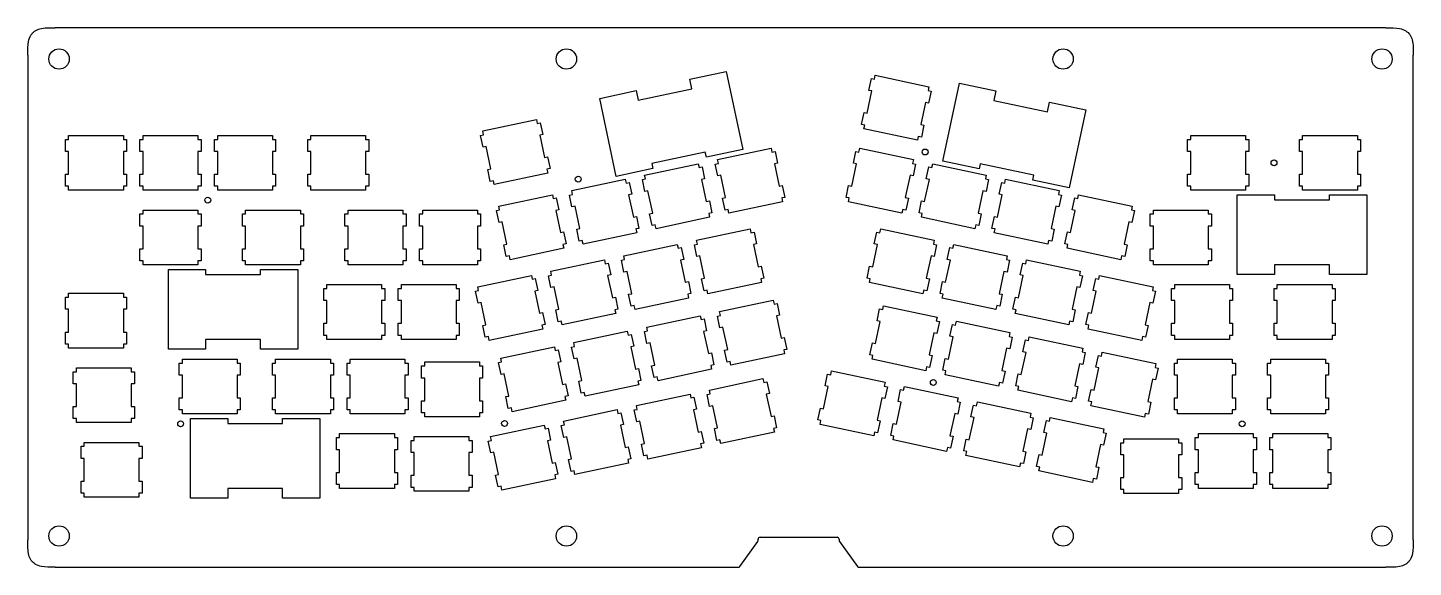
# Model space of a CAD drawing. Header units: millimetres. Extents: x -366 to -12, y 8 to 146.
import ezdxf

# ---------------------------------------------------------------- set-up
doc = ezdxf.new("R2010")
doc.units = ezdxf.units.MM
doc.layers.get('0').update_dxf_attribs({"linetype": 'CONTINUOUS'})

msp = doc.modelspace()

# ---------------------------------------------------------------- linework, layer by layer
for p, q in [((-18.96, 146.33), (-358.96, 146.33)), ((-365.96, 139.33), (-365.96, 15.45)), ((-11.96, 15.45), (-11.96, 139.33)), ((-184.04, 8.66), (-179.45, 15)), ((-179.36, 15.3), (-179.36, 15.63)), ((-178.86, 16.13), (-159.15, 16.13)), ((-158.65, 15.63), (-158.65, 15.3)), ((-158.56, 15), (-153.93, 8.65)), ((-358.96, 8.45), (-184.44, 8.45)), ((-153.52, 8.45), (-18.96, 8.45))]:
    msp.add_line(p, q)
for points in [[(-187.49, 135.15), (-183.25, 115.22), (-192.57, 113.24), (-192.84, 114.51), (-206.54, 111.6), (-206.27, 110.33), (-215.58, 108.35), (-219.82, 128.28), (-210.5, 130.26), (-209.98, 127.79), (-196.28, 130.7), (-196.81, 133.17)], [(-152.33, 120.47), (-152.12, 121.45), (-152.9, 121.62), (-152.26, 124.65), (-151.48, 124.48), (-150.27, 130.16), (-151.05, 130.32), (-150.41, 133.35), (-149.62, 133.19), (-149.42, 134.17), (-135.72, 131.26), (-135.93, 130.28), (-135.15, 130.11), (-135.79, 127.08), (-136.58, 127.24), (-137.78, 121.57), (-137, 121.4), (-137.64, 118.37), (-138.43, 118.54), (-138.63, 117.56)], [(-95.6, 125.31), (-99.84, 105.38), (-109.16, 107.36), (-108.89, 108.63), (-122.58, 111.54), (-122.85, 110.27), (-132.17, 112.25), (-127.93, 132.18), (-118.61, 130.2), (-119.14, 127.73), (-105.44, 124.82), (-104.92, 127.29)], [(-246.79, 106.26), (-246.99, 107.24), (-247.78, 107.07), (-248.42, 110.1), (-247.64, 110.27), (-248.84, 115.95), (-249.63, 115.78), (-250.27, 118.81), (-249.49, 118.98), (-249.7, 119.96), (-236, 122.87), (-235.8, 121.89), (-235.01, 122.06), (-234.37, 119.02), (-235.15, 118.86), (-233.95, 113.18), (-233.16, 113.35), (-232.52, 110.32), (-233.3, 110.15), (-233.09, 109.17)], [(-355.53, 104.8), (-355.53, 105.8), (-356.33, 105.8), (-356.33, 108.9), (-355.53, 108.9), (-355.53, 114.7), (-356.33, 114.7), (-356.33, 117.8), (-355.53, 117.8), (-355.53, 118.8), (-341.53, 118.8), (-341.53, 117.8), (-340.73, 117.8), (-340.73, 114.7), (-341.53, 114.7), (-341.53, 108.9), (-340.73, 108.9), (-340.73, 105.8), (-341.53, 105.8), (-341.53, 104.8)], [(-336.48, 104.8), (-336.48, 105.8), (-337.28, 105.8), (-337.28, 108.9), (-336.48, 108.9), (-336.48, 114.7), (-337.28, 114.7), (-337.28, 117.8), (-336.48, 117.8), (-336.48, 118.8), (-322.48, 118.8), (-322.48, 117.8), (-321.68, 117.8), (-321.68, 114.7), (-322.48, 114.7), (-322.48, 108.9), (-321.68, 108.9), (-321.68, 105.8), (-322.48, 105.8), (-322.48, 104.8)], [(-317.43, 104.8), (-317.43, 105.8), (-318.23, 105.8), (-318.23, 108.9), (-317.43, 108.9), (-317.43, 114.7), (-318.23, 114.7), (-318.23, 117.8), (-317.43, 117.8), (-317.43, 118.8), (-303.43, 118.8), (-303.43, 117.8), (-302.63, 117.8), (-302.63, 114.7), (-303.43, 114.7), (-303.43, 108.9), (-302.63, 108.9), (-302.63, 105.8), (-303.43, 105.8), (-303.43, 104.8)], [(-293.62, 108.9), (-293.62, 114.7), (-294.42, 114.7), (-294.42, 117.8), (-293.62, 117.8), (-293.62, 118.8), (-279.62, 118.8), (-279.62, 117.8), (-278.82, 117.8), (-278.82, 114.7), (-279.62, 114.7), (-279.62, 108.9), (-278.82, 108.9), (-278.82, 105.8), (-279.62, 105.8), (-279.62, 104.8), (-293.62, 104.8), (-293.62, 105.8), (-294.42, 105.8), (-294.42, 108.9)], [(-68.82, 108.9), (-68.82, 114.7), (-69.63, 114.7), (-69.63, 117.8), (-68.82, 117.8), (-68.82, 118.8), (-54.82, 118.8), (-54.82, 117.8), (-54.02, 117.8), (-54.02, 114.7), (-54.82, 114.7), (-54.82, 108.9), (-54.02, 108.9), (-54.02, 105.8), (-54.82, 105.8), (-54.82, 104.8), (-68.82, 104.8), (-68.82, 105.8), (-69.63, 105.8), (-69.63, 108.9)], [(-40.25, 104.8), (-40.25, 105.8), (-41.05, 105.8), (-41.05, 108.9), (-40.25, 108.9), (-40.25, 114.7), (-41.05, 114.7), (-41.05, 117.8), (-40.25, 117.8), (-40.25, 118.8), (-26.25, 118.8), (-26.25, 117.8), (-25.45, 117.8), (-25.45, 114.7), (-26.25, 114.7), (-26.25, 108.9), (-25.45, 108.9), (-25.45, 105.8), (-26.25, 105.8), (-26.25, 104.8)], [(-187.65, 102.94), (-188.86, 108.61), (-189.64, 108.44), (-190.29, 111.48), (-189.5, 111.64), (-189.71, 112.62), (-176.02, 115.53), (-175.81, 114.55), (-175.03, 114.72), (-174.38, 111.69), (-175.17, 111.52), (-173.96, 105.85), (-173.18, 106.01), (-172.53, 102.98), (-173.32, 102.82), (-173.11, 101.84), (-186.8, 98.93), (-187.01, 99.91), (-187.79, 99.74), (-188.44, 102.77)], [(-153.59, 114.55), (-153.38, 115.53), (-139.68, 112.62), (-139.89, 111.64), (-139.11, 111.48), (-139.75, 108.44), (-140.54, 108.61), (-141.74, 102.94), (-140.96, 102.77), (-141.6, 99.74), (-142.39, 99.91), (-142.6, 98.93), (-156.29, 101.84), (-156.08, 102.82), (-156.86, 102.98), (-156.22, 106.01), (-155.44, 105.85), (-154.23, 111.52), (-155.01, 111.69), (-154.37, 114.72)], [(-206.29, 98.98), (-207.49, 104.65), (-208.28, 104.48), (-208.92, 107.52), (-208.14, 107.68), (-208.35, 108.66), (-194.65, 111.57), (-194.44, 110.59), (-193.66, 110.76), (-193.02, 107.73), (-193.8, 107.56), (-192.59, 101.89), (-191.81, 102.05), (-191.17, 99.02), (-191.95, 98.86), (-191.74, 97.88), (-205.43, 94.97), (-205.64, 95.95), (-206.43, 95.78), (-207.07, 98.81)], [(-137.65, 97.88), (-137.45, 98.86), (-138.23, 99.02), (-137.59, 102.05), (-136.8, 101.89), (-135.6, 107.56), (-136.38, 107.73), (-135.74, 110.76), (-134.95, 110.59), (-134.74, 111.57), (-121.05, 108.66), (-121.26, 107.68), (-120.48, 107.52), (-121.12, 104.48), (-121.9, 104.65), (-123.11, 98.98), (-122.33, 98.81), (-122.97, 95.78), (-123.75, 95.95), (-123.96, 94.97)], [(-224.07, 91.01), (-224.28, 91.98), (-225.06, 91.82), (-225.7, 94.85), (-224.92, 95.02), (-226.13, 100.69), (-226.91, 100.52), (-227.55, 103.56), (-226.77, 103.72), (-226.98, 104.7), (-213.29, 107.61), (-213.08, 106.63), (-212.29, 106.8), (-211.65, 103.77), (-212.43, 103.6), (-211.23, 97.93), (-210.44, 98.09), (-209.8, 95.06), (-210.58, 94.9), (-210.37, 93.92)], [(-118.17, 97.93), (-116.96, 103.6), (-117.75, 103.77), (-117.1, 106.8), (-116.32, 106.63), (-116.11, 107.61), (-102.42, 104.7), (-102.62, 103.72), (-101.84, 103.56), (-102.49, 100.52), (-103.27, 100.69), (-104.48, 95.02), (-103.69, 94.85), (-104.34, 91.82), (-105.12, 91.98), (-105.33, 91.01), (-119.02, 93.92), (-118.81, 94.9), (-119.6, 95.06), (-118.95, 98.09)], [(-245.4, 99.76), (-245.61, 100.74), (-231.92, 103.65), (-231.71, 102.67), (-230.93, 102.84), (-230.28, 99.81), (-231.07, 99.64), (-229.86, 93.96), (-229.08, 94.13), (-228.43, 91.1), (-229.22, 90.93), (-229.01, 89.96), (-242.7, 87.05), (-242.91, 88.02), (-243.69, 87.86), (-244.34, 90.89), (-243.55, 91.05), (-244.76, 96.73), (-245.54, 96.56), (-246.19, 99.6)], [(-100.39, 89.96), (-100.18, 90.93), (-100.96, 91.1), (-100.32, 94.13), (-99.54, 93.96), (-98.33, 99.64), (-99.11, 99.81), (-98.47, 102.84), (-97.68, 102.67), (-97.48, 103.65), (-83.78, 100.74), (-83.99, 99.76), (-83.21, 99.6), (-83.85, 96.56), (-84.64, 96.73), (-85.84, 91.05), (-85.06, 90.89), (-85.7, 87.86), (-86.49, 88.02), (-86.69, 87.05)], [(-56.38, 83.23), (-56.92, 83.23), (-56.92, 103.61), (-47.39, 103.61), (-47.39, 102.31), (-33.39, 102.31), (-33.39, 103.61), (-23.87, 103.61), (-23.87, 83.23), (-33.39, 83.23), (-33.39, 85.75), (-47.39, 85.75), (-47.39, 83.23)], [(-336.48, 85.75), (-336.48, 86.75), (-337.28, 86.75), (-337.28, 89.85), (-336.48, 89.85), (-336.48, 95.65), (-337.28, 95.65), (-337.28, 98.75), (-336.48, 98.75), (-336.48, 99.75), (-322.48, 99.75), (-322.48, 98.75), (-321.68, 98.75), (-321.68, 95.65), (-322.48, 95.65), (-322.48, 89.85), (-321.68, 89.85), (-321.68, 86.75), (-322.48, 86.75), (-322.48, 85.75)], [(-310.29, 89.85), (-310.29, 95.65), (-311.09, 95.65), (-311.09, 98.75), (-310.29, 98.75), (-310.29, 99.75), (-296.29, 99.75), (-296.29, 98.75), (-295.49, 98.75), (-295.49, 95.65), (-296.29, 95.65), (-296.29, 89.85), (-295.49, 89.85), (-295.49, 86.75), (-296.29, 86.75), (-296.29, 85.75), (-310.29, 85.75), (-310.29, 86.75), (-311.09, 86.75), (-311.09, 89.85)], [(-284.1, 85.75), (-284.1, 86.75), (-284.9, 86.75), (-284.9, 89.85), (-284.1, 89.85), (-284.1, 95.65), (-284.9, 95.65), (-284.9, 98.75), (-284.1, 98.75), (-284.1, 99.75), (-270.1, 99.75), (-270.1, 98.75), (-269.3, 98.75), (-269.3, 95.65), (-270.1, 95.65), (-270.1, 89.85), (-269.3, 89.85), (-269.3, 86.75), (-270.1, 86.75), (-270.1, 85.75)], [(-265.05, 85.75), (-265.05, 86.75), (-265.85, 86.75), (-265.85, 89.85), (-265.05, 89.85), (-265.05, 95.65), (-265.85, 95.65), (-265.85, 98.75), (-265.05, 98.75), (-265.05, 99.75), (-251.05, 99.75), (-251.05, 98.75), (-250.25, 98.75), (-250.25, 95.65), (-251.05, 95.65), (-251.05, 89.85), (-250.25, 89.85), (-250.25, 86.75), (-251.05, 86.75), (-251.05, 85.75)], [(-78.35, 85.75), (-78.35, 86.75), (-79.15, 86.75), (-79.15, 89.85), (-78.35, 89.85), (-78.35, 95.65), (-79.15, 95.65), (-79.15, 98.75), (-78.35, 98.75), (-78.35, 99.75), (-64.35, 99.75), (-64.35, 98.75), (-63.55, 98.75), (-63.55, 95.65), (-64.35, 95.65), (-64.35, 89.85), (-63.55, 89.85), (-63.55, 86.75), (-64.35, 86.75), (-64.35, 85.75)], [(-192.16, 78.31), (-192.36, 79.29), (-193.15, 79.13), (-193.79, 82.16), (-193.01, 82.32), (-194.22, 88), (-195, 87.83), (-195.64, 90.86), (-194.86, 91.03), (-195.07, 92.01), (-181.37, 94.92), (-181.17, 93.94), (-180.38, 94.11), (-179.74, 91.07), (-180.52, 90.91), (-179.32, 85.23), (-178.53, 85.4), (-177.89, 82.37), (-178.67, 82.2), (-178.46, 81.22)], [(-150.08, 85.23), (-148.87, 90.91), (-149.66, 91.07), (-149.01, 94.11), (-148.23, 93.94), (-148.02, 94.92), (-134.33, 92.01), (-134.54, 91.03), (-133.75, 90.86), (-134.4, 87.83), (-135.18, 88), (-136.39, 82.32), (-135.6, 82.16), (-136.25, 79.13), (-137.03, 79.29), (-137.24, 78.31), (-150.93, 81.22), (-150.72, 82.2), (-151.51, 82.37), (-150.86, 85.4)], [(-210.79, 74.35), (-211, 75.33), (-211.78, 75.17), (-212.43, 78.2), (-211.64, 78.36), (-212.85, 84.04), (-213.63, 83.87), (-214.28, 86.9), (-213.49, 87.07), (-213.7, 88.05), (-200.01, 90.96), (-199.8, 89.98), (-199.02, 90.15), (-198.37, 87.11), (-199.16, 86.95), (-197.95, 81.27), (-197.17, 81.44), (-196.52, 78.41), (-197.31, 78.24), (-197.1, 77.26)], [(-132.3, 77.26), (-132.09, 78.24), (-132.87, 78.41), (-132.23, 81.44), (-131.45, 81.27), (-130.24, 86.95), (-131.02, 87.11), (-130.38, 90.15), (-129.6, 89.98), (-129.39, 90.96), (-115.69, 88.05), (-115.9, 87.07), (-115.12, 86.9), (-115.76, 83.87), (-116.55, 84.04), (-117.75, 78.36), (-116.97, 78.2), (-117.61, 75.17), (-118.4, 75.33), (-118.61, 74.35)], [(-229.42, 70.39), (-229.63, 71.37), (-230.42, 71.2), (-231.06, 74.23), (-230.28, 74.4), (-231.48, 80.08), (-232.27, 79.91), (-232.91, 82.94), (-232.13, 83.11), (-232.33, 84.09), (-218.64, 87), (-218.43, 86.02), (-217.65, 86.19), (-217.01, 83.15), (-217.79, 82.99), (-216.58, 77.31), (-215.8, 77.48), (-215.16, 74.45), (-215.94, 74.28), (-215.73, 73.3)], [(-110.96, 86.02), (-110.75, 87), (-97.06, 84.09), (-97.27, 83.11), (-96.49, 82.94), (-97.13, 79.91), (-97.91, 80.08), (-99.12, 74.4), (-98.34, 74.23), (-98.98, 71.2), (-99.76, 71.37), (-99.97, 70.39), (-113.66, 73.3), (-113.46, 74.28), (-114.24, 74.45), (-113.6, 77.48), (-112.81, 77.31), (-111.61, 82.99), (-112.39, 83.15), (-111.75, 86.19)], [(-330.02, 64.18), (-330.02, 84.56), (-320.5, 84.56), (-320.5, 83.26), (-306.5, 83.26), (-306.5, 84.56), (-296.97, 84.56), (-296.97, 64.18), (-306.5, 64.18), (-306.5, 66.7), (-320.5, 66.7), (-320.5, 64.18)], [(-248.06, 66.43), (-248.27, 67.41), (-249.05, 67.24), (-249.69, 70.27), (-248.91, 70.44), (-250.12, 76.12), (-250.9, 75.95), (-251.54, 78.98), (-250.76, 79.15), (-250.97, 80.13), (-237.28, 83.04), (-237.07, 82.06), (-236.28, 82.22), (-235.64, 79.19), (-236.42, 79.03), (-235.22, 73.35), (-234.43, 73.52), (-233.79, 70.49), (-234.57, 70.32), (-234.36, 69.34)], [(-95.03, 69.34), (-94.82, 70.32), (-95.61, 70.49), (-94.96, 73.52), (-94.18, 73.35), (-92.97, 79.03), (-93.76, 79.19), (-93.11, 82.22), (-92.33, 82.06), (-92.12, 83.04), (-78.43, 80.13), (-78.63, 79.15), (-77.85, 78.98), (-78.5, 75.95), (-79.28, 76.12), (-80.49, 70.44), (-79.7, 70.27), (-80.35, 67.24), (-81.13, 67.41), (-81.34, 66.43)], [(-355.52, 64.48), (-355.52, 65.48), (-356.33, 65.48), (-356.33, 68.57), (-355.52, 68.57), (-355.52, 74.38), (-356.33, 74.38), (-356.33, 77.48), (-355.52, 77.48), (-355.52, 78.47), (-341.53, 78.47), (-341.53, 77.48), (-340.72, 77.48), (-340.72, 74.38), (-341.53, 74.38), (-341.53, 68.57), (-340.72, 68.57), (-340.72, 65.48), (-341.53, 65.48), (-341.53, 64.48)], [(-289.54, 66.7), (-289.54, 67.7), (-290.34, 67.7), (-290.34, 70.8), (-289.54, 70.8), (-289.54, 76.6), (-290.34, 76.6), (-290.34, 79.7), (-289.54, 79.7), (-289.54, 80.7), (-275.54, 80.7), (-275.54, 79.7), (-274.74, 79.7), (-274.74, 76.6), (-275.54, 76.6), (-275.54, 70.8), (-274.74, 70.8), (-274.74, 67.7), (-275.54, 67.7), (-275.54, 66.7)], [(-270.49, 66.7), (-270.49, 67.7), (-271.29, 67.7), (-271.29, 70.8), (-270.49, 70.8), (-270.49, 76.6), (-271.29, 76.6), (-271.29, 79.7), (-270.49, 79.7), (-270.49, 80.7), (-256.49, 80.7), (-256.49, 79.7), (-255.69, 79.7), (-255.69, 76.6), (-256.49, 76.6), (-256.49, 70.8), (-255.69, 70.8), (-255.69, 67.7), (-256.49, 67.7), (-256.49, 66.7)], [(-72.91, 66.7), (-72.91, 67.7), (-73.71, 67.7), (-73.71, 70.8), (-72.91, 70.8), (-72.91, 76.6), (-73.71, 76.6), (-73.71, 79.7), (-72.91, 79.7), (-72.91, 80.7), (-58.91, 80.7), (-58.91, 79.7), (-58.11, 79.7), (-58.11, 76.6), (-58.91, 76.6), (-58.91, 70.8), (-58.11, 70.8), (-58.11, 67.7), (-58.91, 67.7), (-58.91, 66.7)], [(-46.71, 66.7), (-46.71, 67.7), (-47.51, 67.7), (-47.51, 70.8), (-46.71, 70.8), (-46.71, 76.6), (-47.51, 76.6), (-47.51, 79.7), (-46.71, 79.7), (-46.71, 80.7), (-32.71, 80.7), (-32.71, 79.7), (-31.91, 79.7), (-31.91, 76.6), (-32.71, 76.6), (-32.71, 70.8), (-31.91, 70.8), (-31.91, 67.7), (-32.71, 67.7), (-32.71, 66.7)], [(-186.28, 60.09), (-186.49, 61.07), (-187.27, 60.9), (-187.92, 63.93), (-187.13, 64.1), (-188.34, 69.77), (-189.12, 69.6), (-189.77, 72.64), (-188.98, 72.8), (-189.19, 73.78), (-175.5, 76.69), (-175.29, 75.71), (-174.51, 75.88), (-173.86, 72.85), (-174.65, 72.68), (-173.44, 67.01), (-172.66, 67.17), (-172.01, 64.14), (-172.8, 63.98), (-172.59, 63)], [(-150.23, 61.6), (-150.03, 62.58), (-150.81, 62.75), (-150.17, 65.78), (-149.38, 65.61), (-148.18, 71.28), (-148.96, 71.45), (-148.31, 74.48), (-147.53, 74.32), (-147.32, 75.29), (-133.63, 72.38), (-133.84, 71.41), (-133.05, 71.24), (-133.7, 68.21), (-134.48, 68.37), (-135.69, 62.7), (-134.91, 62.53), (-135.55, 59.5), (-136.33, 59.67), (-136.54, 58.69)], [(-204.91, 56.13), (-205.12, 57.11), (-205.91, 56.94), (-206.55, 59.97), (-205.77, 60.14), (-206.97, 65.81), (-207.76, 65.64), (-208.4, 68.68), (-207.62, 68.84), (-207.82, 69.82), (-194.13, 72.73), (-193.92, 71.75), (-193.14, 71.92), (-192.5, 68.89), (-193.28, 68.72), (-192.07, 63.05), (-191.29, 63.21), (-190.65, 60.18), (-191.43, 60.02), (-191.22, 59.04)], [(-117.91, 54.73), (-131.6, 57.64), (-131.39, 58.62), (-132.18, 58.78), (-131.53, 61.81), (-130.75, 61.65), (-129.54, 67.32), (-130.33, 67.49), (-129.68, 70.52), (-128.9, 70.36), (-128.69, 71.33), (-115, 68.42), (-115.2, 67.45), (-114.42, 67.28), (-115.07, 64.25), (-115.85, 64.41), (-117.06, 58.74), (-116.27, 58.57), (-116.92, 55.54), (-117.7, 55.71)], [(-223.55, 52.17), (-223.76, 53.14), (-224.54, 52.98), (-225.18, 56.01), (-224.4, 56.17), (-225.61, 61.85), (-226.39, 61.68), (-227.03, 64.72), (-226.25, 64.88), (-226.46, 65.86), (-212.77, 68.77), (-212.56, 67.79), (-211.77, 67.96), (-211.13, 64.93), (-211.91, 64.76), (-210.71, 59.09), (-209.92, 59.25), (-209.28, 56.22), (-210.06, 56.05), (-209.85, 55.08)], [(-112.12, 57.69), (-110.91, 63.36), (-111.69, 63.53), (-111.05, 66.56), (-110.26, 66.4), (-110.06, 67.37), (-96.36, 64.46), (-96.57, 63.48), (-95.79, 63.32), (-96.43, 60.29), (-97.22, 60.45), (-98.42, 54.78), (-97.64, 54.61), (-98.28, 51.58), (-99.07, 51.75), (-99.27, 50.77), (-112.97, 53.68), (-112.76, 54.66), (-113.54, 54.82), (-112.9, 57.85)], [(-244.88, 60.92), (-245.09, 61.9), (-231.4, 64.81), (-231.19, 63.83), (-230.41, 64), (-229.76, 60.97), (-230.55, 60.8), (-229.34, 55.12), (-228.56, 55.29), (-227.91, 52.26), (-228.7, 52.09), (-228.49, 51.12), (-242.18, 48.21), (-242.39, 49.18), (-243.17, 49.02), (-243.82, 52.05), (-243.03, 52.21), (-244.24, 57.89), (-245.02, 57.72), (-245.67, 60.75)], [(-326.44, 47.65), (-326.44, 48.65), (-327.24, 48.65), (-327.24, 51.75), (-326.44, 51.75), (-326.44, 57.55), (-327.24, 57.55), (-327.24, 60.65), (-326.44, 60.65), (-326.44, 61.65), (-312.44, 61.65), (-312.44, 60.65), (-311.64, 60.65), (-311.64, 57.55), (-312.44, 57.55), (-312.44, 51.75), (-311.64, 51.75), (-311.64, 48.65), (-312.44, 48.65), (-312.44, 47.65)], [(-302.63, 47.65), (-302.63, 48.65), (-303.43, 48.65), (-303.43, 51.75), (-302.63, 51.75), (-302.63, 57.55), (-303.43, 57.55), (-303.43, 60.65), (-302.63, 60.65), (-302.63, 61.65), (-288.63, 61.65), (-288.63, 60.65), (-287.83, 60.65), (-287.83, 57.55), (-288.63, 57.55), (-288.63, 51.75), (-287.83, 51.75), (-287.83, 48.65), (-288.63, 48.65), (-288.63, 47.65)], [(-283.58, 47.65), (-283.58, 48.65), (-284.38, 48.65), (-284.38, 51.75), (-283.58, 51.75), (-283.58, 57.55), (-284.38, 57.55), (-284.38, 60.65), (-283.58, 60.65), (-283.58, 61.65), (-269.58, 61.65), (-269.58, 60.65), (-268.78, 60.65), (-268.78, 57.55), (-269.58, 57.55), (-269.58, 51.75), (-268.78, 51.75), (-268.78, 48.65), (-269.58, 48.65), (-269.58, 47.65)], [(-264.53, 59.91), (-264.53, 60.91), (-250.53, 60.91), (-250.53, 59.91), (-249.73, 59.91), (-249.73, 56.81), (-250.53, 56.81), (-250.53, 51.01), (-249.73, 51.01), (-249.73, 47.91), (-250.53, 47.91), (-250.53, 46.91), (-264.53, 46.91), (-264.53, 47.91), (-265.33, 47.91), (-265.33, 51.01), (-264.53, 51.01), (-264.53, 56.81), (-265.33, 56.81), (-265.33, 59.91)], [(-94.33, 49.72), (-94.13, 50.7), (-94.91, 50.86), (-94.26, 53.89), (-93.48, 53.73), (-92.28, 59.4), (-93.06, 59.57), (-92.41, 62.6), (-91.63, 62.43), (-91.42, 63.41), (-77.73, 60.5), (-77.94, 59.52), (-77.15, 59.36), (-77.8, 56.32), (-78.58, 56.49), (-79.79, 50.82), (-79, 50.65), (-79.65, 47.62), (-80.43, 47.79), (-80.64, 46.81)], [(-72.21, 47.65), (-72.21, 48.65), (-73.01, 48.65), (-73.01, 51.75), (-72.21, 51.75), (-72.21, 57.55), (-73.01, 57.55), (-73.01, 60.65), (-72.21, 60.65), (-72.21, 61.65), (-58.21, 61.65), (-58.21, 60.65), (-57.41, 60.65), (-57.41, 57.55), (-58.21, 57.55), (-58.21, 51.75), (-57.41, 51.75), (-57.41, 48.65), (-58.21, 48.65), (-58.21, 47.65)], [(-48.4, 47.65), (-48.4, 48.65), (-49.2, 48.65), (-49.2, 51.75), (-48.4, 51.75), (-48.4, 57.55), (-49.2, 57.55), (-49.2, 60.65), (-48.4, 60.65), (-48.4, 61.65), (-34.4, 61.65), (-34.4, 60.65), (-33.6, 60.65), (-33.6, 57.55), (-34.4, 57.55), (-34.4, 51.75), (-33.6, 51.75), (-33.6, 48.65), (-34.4, 48.65), (-34.4, 47.65)], [(-353.52, 58.43), (-353.52, 59.42), (-339.53, 59.42), (-339.53, 58.43), (-338.72, 58.43), (-338.72, 55.33), (-339.53, 55.33), (-339.53, 49.52), (-338.72, 49.52), (-338.72, 46.43), (-339.53, 46.43), (-339.53, 45.43), (-353.52, 45.43), (-353.52, 46.43), (-354.33, 46.43), (-354.33, 49.52), (-353.52, 49.52), (-353.52, 55.33), (-354.33, 55.33), (-354.33, 58.43)], [(-188.89, 40.06), (-189.1, 41.03), (-189.89, 40.87), (-190.53, 43.9), (-189.75, 44.06), (-190.95, 49.74), (-191.74, 49.57), (-192.38, 52.61), (-191.6, 52.77), (-191.8, 53.75), (-178.11, 56.66), (-177.9, 55.68), (-177.12, 55.85), (-176.48, 52.82), (-177.26, 52.65), (-176.05, 46.98), (-175.27, 47.14), (-174.63, 44.11), (-175.41, 43.95), (-175.2, 42.97)], [(-160.81, 57.66), (-160.6, 58.64), (-146.91, 55.73), (-147.12, 54.75), (-146.33, 54.59), (-146.98, 51.55), (-147.76, 51.72), (-148.97, 46.05), (-148.18, 45.88), (-148.83, 42.85), (-149.61, 43.02), (-149.82, 42.04), (-163.51, 44.95), (-163.3, 45.93), (-164.09, 46.09), (-163.44, 49.12), (-162.66, 48.96), (-161.45, 54.63), (-162.24, 54.8), (-161.59, 57.83)], [(-144.88, 40.99), (-144.67, 41.96), (-145.45, 42.13), (-144.81, 45.16), (-144.03, 45), (-142.82, 50.67), (-143.6, 50.84), (-142.96, 53.87), (-142.18, 53.7), (-141.97, 54.68), (-128.27, 51.77), (-128.48, 50.79), (-127.7, 50.63), (-128.34, 47.59), (-129.13, 47.76), (-130.33, 42.08), (-129.55, 41.92), (-130.19, 38.89), (-130.98, 39.05), (-131.19, 38.08)], [(-207.53, 36.1), (-207.74, 37.07), (-208.52, 36.91), (-209.16, 39.94), (-208.38, 40.1), (-209.59, 45.78), (-210.37, 45.61), (-211.01, 48.65), (-210.23, 48.81), (-210.44, 49.79), (-196.74, 52.7), (-196.54, 51.72), (-195.75, 51.89), (-195.11, 48.86), (-195.89, 48.69), (-194.69, 43.01), (-193.9, 43.18), (-193.26, 40.15), (-194.04, 39.98), (-193.83, 39.01)], [(-126.24, 37.03), (-126.04, 38), (-126.82, 38.17), (-126.18, 41.2), (-125.39, 41.03), (-124.19, 46.71), (-124.97, 46.88), (-124.33, 49.91), (-123.54, 49.74), (-123.33, 50.72), (-109.64, 47.81), (-109.85, 46.83), (-109.07, 46.66), (-109.71, 43.63), (-110.49, 43.8), (-111.7, 38.12), (-110.92, 37.96), (-111.56, 34.93), (-112.34, 35.09), (-112.55, 34.12)], [(-324.38, 26.08), (-324.38, 46.46), (-314.85, 46.46), (-314.85, 45.16), (-300.85, 45.16), (-300.85, 46.46), (-291.33, 46.46), (-291.33, 26.08), (-300.85, 26.08), (-300.85, 28.6), (-314.85, 28.6), (-314.85, 26.08)], [(-228.86, 44.85), (-229.07, 45.83), (-215.38, 48.74), (-215.17, 47.76), (-214.39, 47.93), (-213.74, 44.9), (-214.53, 44.73), (-213.32, 39.05), (-212.54, 39.22), (-211.89, 36.19), (-212.68, 36.02), (-212.47, 35.05), (-226.16, 32.13), (-226.37, 33.11), (-227.15, 32.95), (-227.8, 35.98), (-227.01, 36.14), (-228.22, 41.82), (-229, 41.65), (-229.65, 44.68)], [(-107.61, 33.06), (-107.4, 34.04), (-108.19, 34.21), (-107.54, 37.24), (-106.76, 37.07), (-105.55, 42.75), (-106.34, 42.91), (-105.69, 45.95), (-104.91, 45.78), (-104.7, 46.76), (-91.01, 43.85), (-91.21, 42.87), (-90.43, 42.7), (-91.08, 39.67), (-91.86, 39.84), (-93.07, 34.16), (-92.28, 34), (-92.93, 30.97), (-93.71, 31.13), (-93.92, 30.15)], [(-272.28, 28.6), (-286.28, 28.6), (-286.28, 29.6), (-287.08, 29.6), (-287.08, 32.7), (-286.28, 32.7), (-286.28, 38.5), (-287.08, 38.5), (-287.08, 41.6), (-286.28, 41.6), (-286.28, 42.6), (-272.28, 42.6), (-272.28, 41.6), (-271.48, 41.6), (-271.48, 38.5), (-272.28, 38.5), (-272.28, 32.7), (-271.48, 32.7), (-271.48, 29.6), (-272.28, 29.6)], [(-245.65, 32.18), (-246.85, 37.86), (-247.64, 37.69), (-248.28, 40.72), (-247.5, 40.89), (-247.71, 41.87), (-234.01, 44.78), (-233.8, 43.8), (-233.02, 43.97), (-232.38, 40.93), (-233.16, 40.77), (-231.95, 35.09), (-231.17, 35.26), (-230.53, 32.23), (-231.31, 32.06), (-231.1, 31.08), (-244.8, 28.17), (-245, 29.15), (-245.79, 28.99), (-246.43, 32.02)], [(-66.86, 28.6), (-66.86, 29.6), (-67.66, 29.6), (-67.66, 32.7), (-66.86, 32.7), (-66.86, 38.5), (-67.66, 38.5), (-67.66, 41.6), (-66.86, 41.6), (-66.86, 42.6), (-52.86, 42.6), (-52.86, 41.6), (-52.06, 41.6), (-52.06, 38.5), (-52.86, 38.5), (-52.86, 32.7), (-52.06, 32.7), (-52.06, 29.6), (-52.86, 29.6), (-52.86, 28.6)], [(-47.81, 28.6), (-47.81, 29.6), (-48.61, 29.6), (-48.61, 32.7), (-47.81, 32.7), (-47.81, 38.5), (-48.61, 38.5), (-48.61, 41.6), (-47.81, 41.6), (-47.81, 42.6), (-33.81, 42.6), (-33.81, 41.6), (-33.01, 41.6), (-33.01, 38.5), (-33.81, 38.5), (-33.81, 32.7), (-33.01, 32.7), (-33.01, 29.6), (-33.81, 29.6), (-33.81, 28.6)], [(-337.53, 26.38), (-351.52, 26.38), (-351.52, 27.38), (-352.33, 27.38), (-352.33, 30.47), (-351.52, 30.47), (-351.52, 36.28), (-352.33, 36.28), (-352.33, 39.38), (-351.52, 39.38), (-351.52, 40.37), (-337.53, 40.37), (-337.53, 39.38), (-336.72, 39.38), (-336.72, 36.28), (-337.53, 36.28), (-337.53, 30.47), (-336.72, 30.47), (-336.72, 27.38), (-337.53, 27.38)], [(-267.23, 27.86), (-267.23, 28.86), (-268.03, 28.86), (-268.03, 31.96), (-267.23, 31.96), (-267.23, 37.76), (-268.03, 37.76), (-268.03, 40.86), (-267.23, 40.86), (-267.23, 41.86), (-253.23, 41.86), (-253.23, 40.86), (-252.43, 40.86), (-252.43, 37.76), (-253.23, 37.76), (-253.23, 31.96), (-252.43, 31.96), (-252.43, 28.86), (-253.23, 28.86), (-253.23, 27.86)], [(-85.91, 27.29), (-85.91, 28.29), (-86.71, 28.29), (-86.71, 31.39), (-85.91, 31.39), (-85.91, 37.19), (-86.71, 37.19), (-86.71, 40.29), (-85.91, 40.29), (-85.91, 41.29), (-71.91, 41.29), (-71.91, 40.29), (-71.11, 40.29), (-71.11, 37.19), (-71.91, 37.19), (-71.91, 31.39), (-71.11, 31.39), (-71.11, 28.29), (-71.91, 28.29), (-71.91, 27.29)]]:
    msp.add_lwpolyline(points, close=True)
for centre, radius in [((-357.96, 138.33), 2.6), ((-228.34, 138.33), 2.6), ((-101.43, 138.33), 2.6), ((-19.96, 138.33), 2.6), ((-136.69, 114.57), 0.75), ((-47.54, 111.8), 0.75), ((-225.32, 107.64), 0.75), ((-319.96, 102.28), 0.75), ((-134.6, 55.69), 0.75), ((-326.9, 45.13), 0.75), ((-244.13, 45.21), 0.75), ((-55.68, 45.13), 0.75), ((-357.96, 16.45), 2.6), ((-228.34, 16.45), 2.6), ((-101.43, 16.45), 2.6), ((-19.96, 16.45), 2.6)]:
    msp.add_circle(centre, radius)
for centre, start, end in [((-179.86, 15.3), 324.1469, 360), ((-178.86, 15.63), 90, 180), ((-159.15, 15.63), 0, 90), ((-158.15, 15.3), 180, 216.0949), ((-184.44, 8.95), 270, 324.1469), ((-153.52, 8.95), 216.0949, 270)]:
    msp.add_arc(centre, 0.5, start, end)
for points in [[(-365.96, 139.33), (-365.96, 140.64), (-365.96, 141.8), (-365.65, 143.38), (-365.46, 143.94), (-364.89, 144.83), (-364.57, 145.17), (-363.78, 145.71), (-363.33, 145.91), (-361.76, 146.33), (-360.46, 146.33), (-358.96, 146.33)], [(-18.96, 146.33), (-17.65, 146.33), (-16.49, 146.33), (-14.91, 146.02), (-14.36, 145.83), (-13.46, 145.26), (-13.13, 144.94), (-12.58, 144.15), (-12.39, 143.7), (-11.96, 142.13), (-11.96, 140.83), (-11.96, 139.33)], [(-358.96, 8.45), (-360.27, 8.45), (-361.43, 8.45), (-363.01, 8.76), (-363.57, 8.95), (-364.46, 9.52), (-364.79, 9.84), (-365.34, 10.63), (-365.53, 11.08), (-365.96, 12.65), (-365.96, 13.95), (-365.96, 15.45)], [(-11.96, 15.45), (-11.96, 14.14), (-11.96, 12.98), (-12.28, 11.4), (-12.46, 10.84), (-13.03, 9.95), (-13.35, 9.62), (-14.14, 9.07), (-14.59, 8.88), (-16.17, 8.45), (-17.47, 8.45), (-18.96, 8.45)]]:
    msp.add_open_spline(points, degree=3, knots=[0, 0, 0, 0, 0.393418, 0.393418, 0.620665, 0.620665, 0.801161, 0.801161, 0.991857, 0.991857, 1.42847, 1.42847, 1.42847, 1.42847])

doc.saveas('drawing.dxf')
